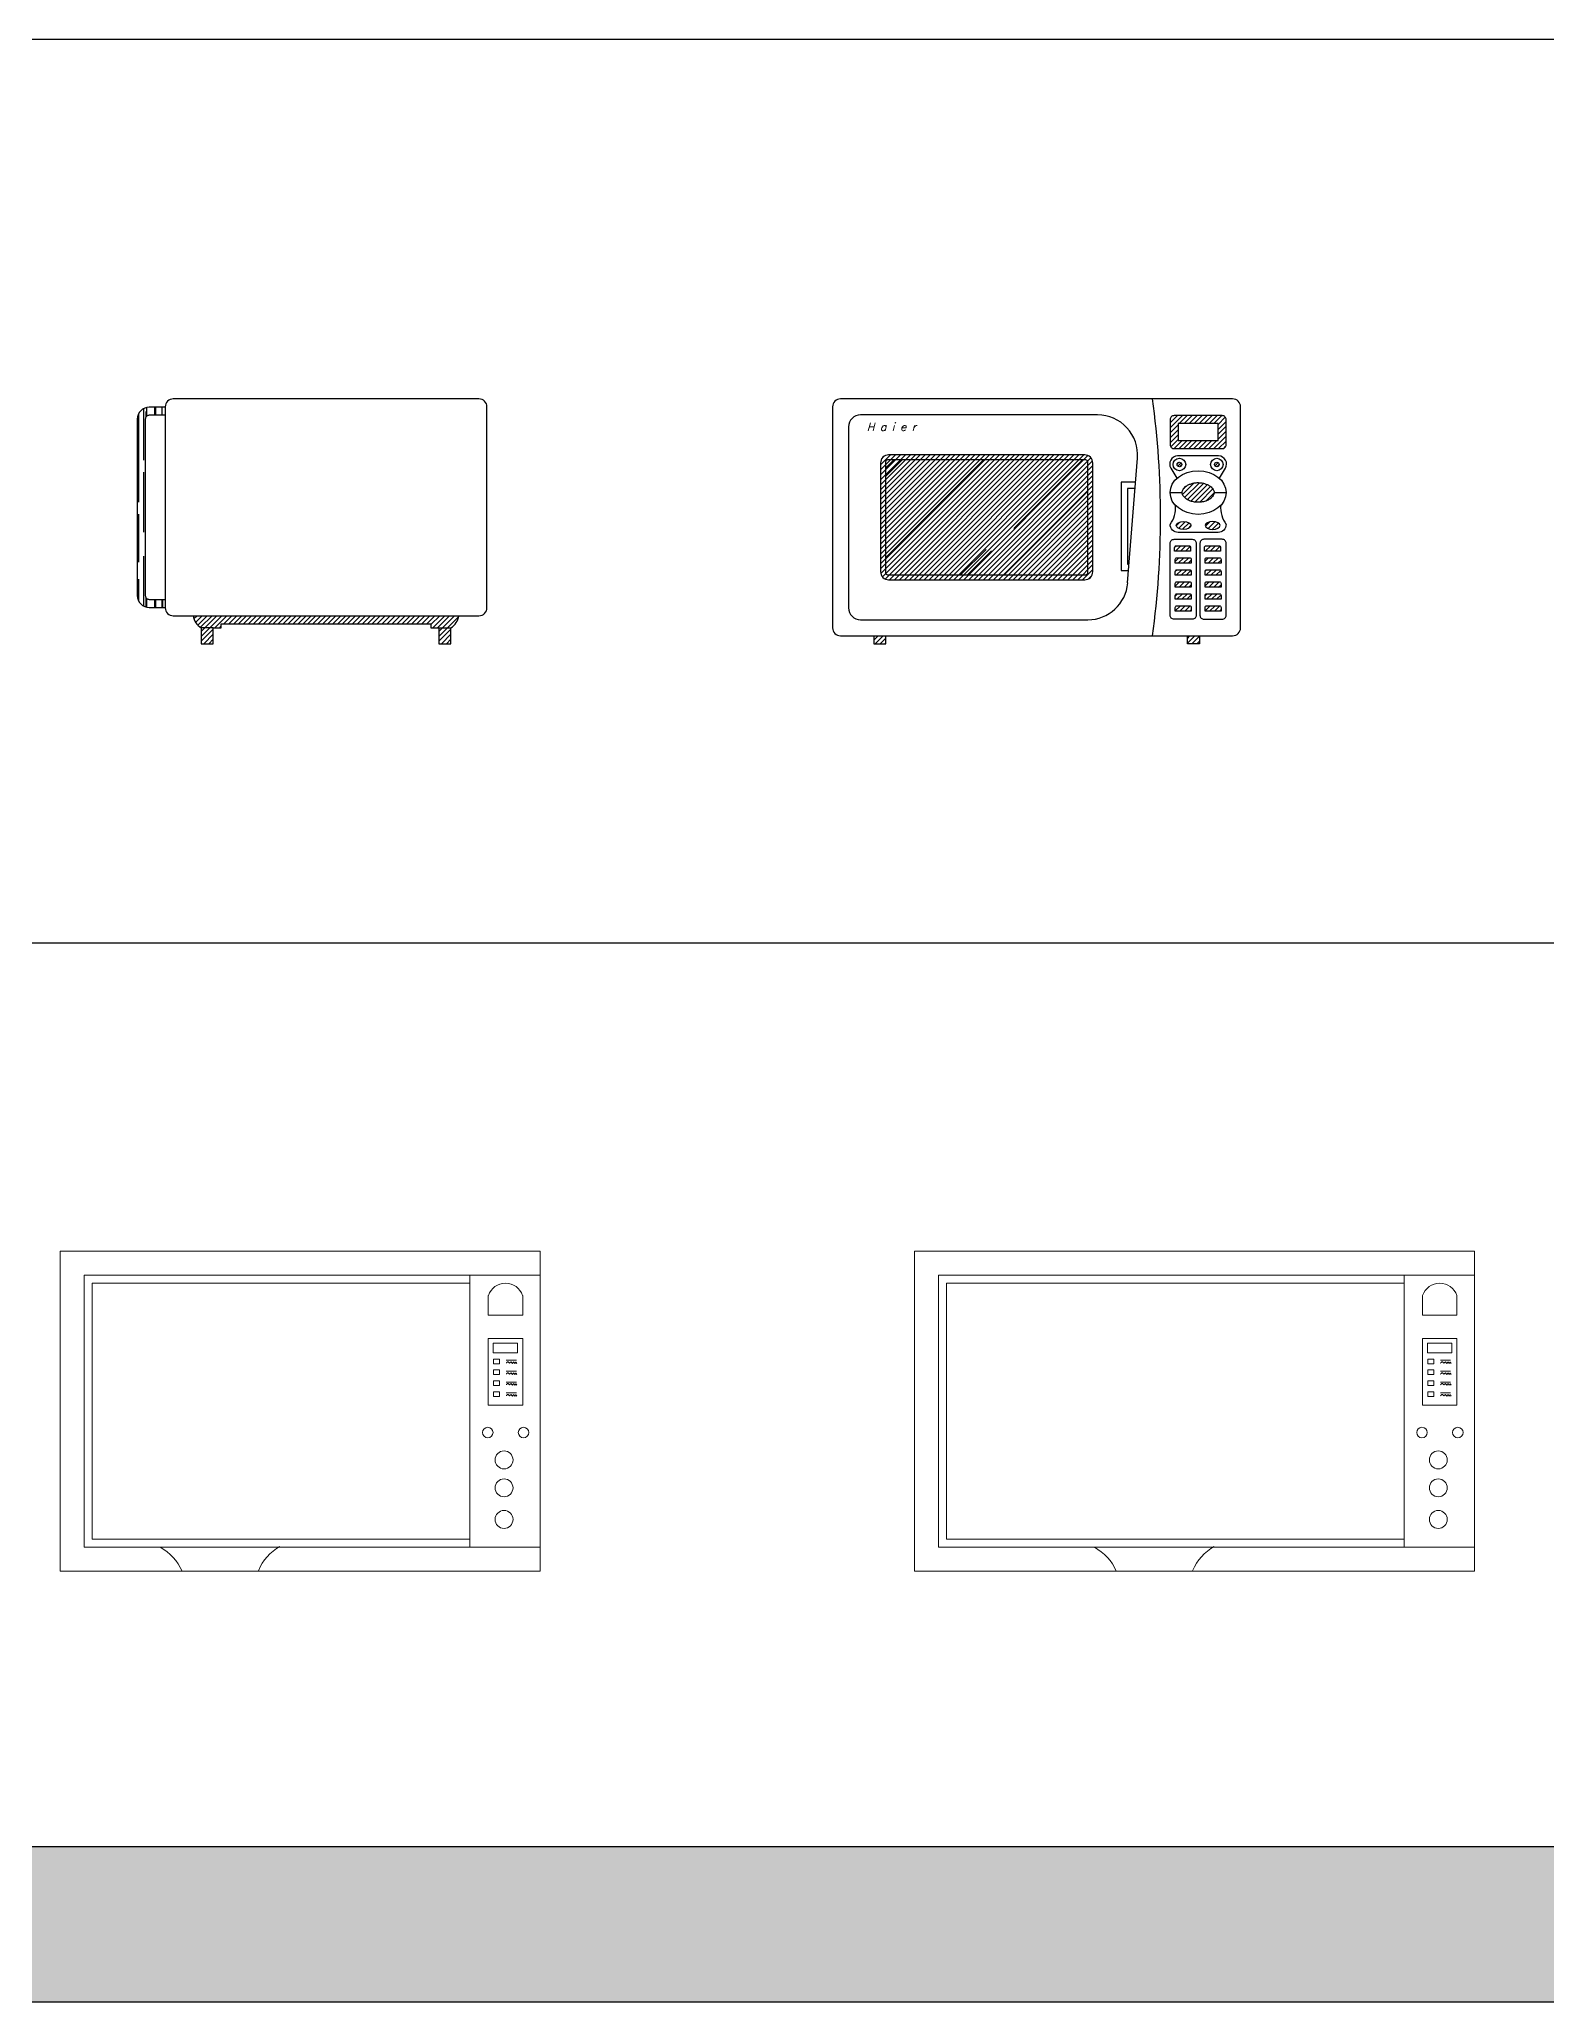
# Model space of a CAD drawing. Header units: millimetres. Extents: x 903 to 18764, y 10775 to 21237.
# Drawn here: x 6694 to 8578, y 10775 to 13227 of the extents above; entities that cross this region are included whole.
import ezdxf
from ezdxf.enums import TextEntityAlignment as Align

# ---------------------------------------------------------------- set-up
doc = ezdxf.new("R2010")
doc.units = ezdxf.units.MM
doc.layers.add('www.cad-blocks.net', color=7, linetype='Continuous')
doc.styles.add('SCRIPTC', font='scriptc')
pattern_1 = [(45, (-55483.8804, 3195.3866), (-3.09359217, 3.09359217), [])]

# ---------------------------------------------------------------- blocks, each defined once
blk = doc.blocks.new('A$C278D1E0A')
at = {"ltscale": 1000}
h = blk.add_hatch(dxfattribs=at)
h.set_pattern_fill('AR-RROOF', color=256, scale=15, angle=90, style=0)
h.set_pattern_definition([(90, (-52755.823, 5086.802), (-15, 33), [225, -30, 75, -15]), (90, (-52763.323, 5106.752), (-19.95, -15), [45, -4.95, 90, -11.25]), (90, (-52768.573, 5094.302), (-10.05, 78), [120, -21, 60, -15])])
h.paths.add_polyline_path([(10, 280.5, -0.414214), (15, 285.5), (35, 285.5), (35, 295.5), (15, 295.5, 0.414214), (0, 280.5), (0, 60.5, 0.414214), (15, 45.5), (35, 45.5), (35, 55.5), (15, 55.5, -0.414214), (10, 60.5)])
h = blk.add_hatch(dxfattribs=at)
h.set_pattern_fill('ANSI31', color=256, scale=35, style=0)
h.set_pattern_definition([(45, (-57298.1307, 2486.162), (-3.09359217, 3.09359217), [])])
h.paths.add_polyline_path([(367, 25), (367, 20), (377, 20), (392, 20, 0.210487), (402, 35), (70, 35, 0.252788), (80, 20), (95, 20), (105, 20), (105, 25)])
h.paths.add_polyline_path([(95, 20), (80, 20), (80, 0), (95, 0)])
h.paths.add_polyline_path([(377, 0), (392, 0), (392, 20), (377, 20)])
for p, q in [((95, 20), (80, 20)), ((377, 20), (392, 20))]:
    blk.add_line(p, q, dxfattribs=at)
for points in [[(35, 295.5), (15, 295.5, 0.414214), (0, 280.5), (0, 60.5, 0.414214), (15, 45.5), (35, 45.5)], [(35, 285.5), (15, 285.5, 0.414214), (10, 280.5), (10, 60.5, 0.414214), (15, 55.5), (35, 55.5)], [(70, 35, 0.252788), (80, 20), (80, 0), (95, 0), (95, 20), (105, 20), (105, 25), (367, 25), (367, 20), (377, 20), (377, 20), (377, 0), (392, 0), (392, 20, 0.210487), (402, 35)]]:
    blk.add_lwpolyline(points, format="xyb", dxfattribs=at)
blk.add_lwpolyline([(45, 35), (427, 35, 0.414214), (437, 45), (437, 296, 0.414214), (427, 306), (45, 306, 0.414214), (35, 296), (35, 45, 0.414214)], format="xyb", close=True, dxfattribs=at)
blk = doc.blocks.new('A$C6AF14E86')
at = {"ltscale": 1000}
h = blk.add_hatch(dxfattribs=at)
h.set_pattern_fill('ANSI31', color=256, scale=35, style=0)
h.set_pattern_definition(pattern_1)
h.paths.add_polyline_path([(426.9, 285.1, 0.414214), (421.9, 280.1), (421.9, 248.8, 0.414214), (426.9, 243.8), (486.9, 243.8, 0.414214), (491.9, 248.8), (491.9, 280.1, 0.414214), (486.9, 285.1)])
h.paths.add_polyline_path([(481.9, 275.1), (481.9, 253.8), (431.9, 253.8), (431.9, 275.1)], flags=16)
h = blk.add_hatch(dxfattribs=at)
h.set_pattern_fill('ANSI31', color=256, scale=35, style=0)
h.set_pattern_definition(pattern_1)
h.paths.add_polyline_path([(70, 80), (315.2, 80, 0.414214), (325.2, 90), (325.2, 226, 0.414214), (315.2, 236), (70, 236, 0.414214), (60, 226), (60, 90, 0.414214)])
h = blk.add_hatch(dxfattribs=at)
h.set_pattern_fill('AR-RROOF', color=256, scale=120, angle=45, style=0)
h.set_pattern_definition([(45, (-50941.57, 5816.03), (101.82338, 271.529), [1800, -240, 600, -120]), (45, (-50871.14, 5971.3), (-197.70706, 28.00143), [360, -39.6, 720, -90]), (45, (-50971.27, 5930.58), (384.38325, 498.08602), [960, -168, 480, -120])])
h.paths.add_polyline_path([(315.2, 86, 0.414214), (319.2, 90), (319.2, 226, 0.414214), (315.2, 230), (70, 230, 0.414214), (66, 226), (66, 90, 0.414214), (70, 86)])
h = blk.add_hatch(dxfattribs=at)
h.set_pattern_fill('ANSI31', color=256, scale=20, style=0)
h.set_pattern_definition([(45, (-50941.5728, 5816.027), (-1.76776695, 1.76776695), [])])
h.paths.add_polyline_path([(430.6, 224, 1), (436.4, 224, 1)])
h.paths.add_polyline_path([(483.2, 224, 1), (477.5, 224, 1)])
h = blk.add_hatch(dxfattribs=at)
h.set_pattern_fill('ANSI31', color=256, scale=35, style=0)
h.set_pattern_definition(pattern_1)
edge = h.paths.add_edge_path()
edge.add_spline(control_points=[(436.9, 189), (436.9, 188.6), (437, 188.1), (437.2, 187.2), (437.3, 186.7), (437.8, 185.6), (438.1, 185), (439, 183.9), (439.5, 183.3), (440.7, 182.1), (441.5, 181.5), (443.1, 180.3), (444, 179.8), (446.5, 178.6), (448.1, 178), (451.6, 177.2), (453.4, 176.9), (457.1, 176.7), (459, 176.8), (462.6, 177.2), (464.4, 177.7), (467.6, 178.7), (469.1, 179.4), (471.7, 181), (472.8, 181.8), (474.6, 183.5), (475.2, 184.3), (476.1, 185.8), (476.4, 186.4), (476.8, 187.6), (476.9, 188.1), (476.9, 189.2), (476.9, 189.7), (476.7, 190.8), (476.5, 191.3), (476, 192.6), (475.6, 193.2), (474.5, 194.6), (473.9, 195.3), (472.3, 196.7), (471.3, 197.3), (469.2, 198.6), (468, 199.1), (465.4, 200.1), (464, 200.5), (461.1, 201.1), (459.6, 201.2), (456.6, 201.4), (455, 201.3), (452, 201), (450.6, 200.7), (447.8, 199.9), (446.5, 199.4), (444.1, 198.3), (443, 197.7), (441.1, 196.4), (440.3, 195.7), (439, 194.3), (438.5, 193.6), (437.7, 192.3), (437.4, 191.7), (437.1, 190.5), (437, 190), (436.9, 189.3), (436.9, 189.2), (436.9, 189)], knot_values=[0, 0, 0, 0, 0.170011, 0.170011, 0.340022, 0.340022, 0.510033, 0.510033, 0.680044, 0.680044, 0.850055, 0.850055, 1.020066, 1.020066, 1.259707, 1.259707, 1.499348, 1.499348, 1.738989, 1.738989, 1.97863, 1.97863, 2.218272, 2.218272, 2.457913, 2.457913, 2.697554, 2.697554, 2.893959, 2.893959, 3.090363, 3.090363, 3.286768, 3.286768, 3.483173, 3.483173, 3.679577, 3.679577, 3.875982, 3.875982, 4.072387, 4.072387, 4.268791, 4.268791, 4.465196, 4.465196, 4.661601, 4.661601, 4.858005, 4.858005, 5.05441, 5.05441, 5.250815, 5.250815, 5.447219, 5.447219, 5.643624, 5.643624, 5.840029, 5.840029, 6.036433, 6.036433, 6.232838, 6.232838, 6.283185, 6.283185, 6.283185, 6.283185], degree=3, periodic=0)
h = blk.add_hatch(dxfattribs=at)
h.set_pattern_fill('ANSI31', color=256, scale=35, style=0)
h.set_pattern_definition(pattern_1)
edge = h.paths.add_edge_path()
edge.add_ellipse((438.7, 147.8), major_axis=(-9.27, 0), ratio=0.521223, start_angle=0, end_angle=360)
h = blk.add_hatch(dxfattribs=at)
h.set_pattern_fill('ANSI31', color=256, scale=35, style=0)
h.set_pattern_definition(pattern_1)
edge = h.paths.add_edge_path()
edge.add_ellipse((475.1, 147.8), major_axis=(9.27, 0), ratio=0.521223, start_angle=0, end_angle=360, ccw=False)
h = blk.add_hatch(dxfattribs=at)
h.set_pattern_fill('ANSI31', color=256, scale=35, style=0)
h.set_pattern_definition(pattern_1)
edge = h.paths.add_edge_path()
edge.add_line((447.5, 115.6), (427.5, 115.6))
edge.add_line((427.5, 115.6), (427.5, 120.5))
edge.add_arc((429.5, 120.5), 2, 90, 180, ccw=False)
edge.add_line((429.5, 122.5), (445.5, 122.5))
edge.add_arc((445.5, 120.5), 2, 0, 90, ccw=False)
edge.add_line((447.5, 120.5), (447.5, 115.6))
edge = h.paths.add_edge_path()
edge.add_line((448.3, 100.6), (428.3, 100.6))
edge.add_line((428.3, 100.6), (428.3, 105.5))
edge.add_arc((430.3, 105.5), 2, 90, 180, ccw=False)
edge.add_line((430.3, 107.5), (446.3, 107.5))
edge.add_arc((446.3, 105.5), 2, 0, 90, ccw=False)
edge.add_line((448.3, 105.5), (448.3, 100.6))
edge = h.paths.add_edge_path()
edge.add_line((448.3, 85.6), (428.3, 85.6))
edge.add_line((428.3, 85.6), (428.3, 90.5))
edge.add_arc((430.3, 90.5), 2, 90, 180, ccw=False)
edge.add_line((430.3, 92.5), (446.3, 92.5))
edge.add_arc((446.3, 90.5), 2, 0, 90, ccw=False)
edge.add_line((448.3, 90.5), (448.3, 85.6))
edge = h.paths.add_edge_path()
edge.add_line((448.3, 70.6), (428.3, 70.6))
edge.add_line((428.3, 70.6), (428.3, 75.5))
edge.add_arc((430.3, 75.5), 2, 90, 180, ccw=False)
edge.add_line((430.3, 77.5), (446.3, 77.5))
edge.add_arc((446.3, 75.5), 2, 0, 90, ccw=False)
edge.add_line((448.3, 75.5), (448.3, 70.6))
edge = h.paths.add_edge_path()
edge.add_line((448.3, 55.6), (428.3, 55.6))
edge.add_line((428.3, 55.6), (428.3, 60.5))
edge.add_arc((430.3, 60.5), 2, 90, 180, ccw=False)
edge.add_line((430.3, 62.5), (446.3, 62.5))
edge.add_arc((446.3, 60.5), 2, 0, 90, ccw=False)
edge.add_line((448.3, 60.5), (448.3, 55.6))
edge = h.paths.add_edge_path()
edge.add_line((448.3, 40.6), (428.3, 40.6))
edge.add_line((428.3, 40.6), (428.3, 45.5))
edge.add_arc((430.3, 45.5), 2, 90, 180, ccw=False)
edge.add_line((430.3, 47.5), (446.3, 47.5))
edge.add_arc((446.3, 45.5), 2, 0, 90, ccw=False)
edge.add_line((448.3, 45.5), (448.3, 40.6))
h = blk.add_hatch(dxfattribs=at)
h.set_pattern_fill('ANSI31', color=256, scale=35, style=0)
h.set_pattern_definition(pattern_1)
edge = h.paths.add_edge_path()
edge.add_line((484.9, 115.6), (464.9, 115.6))
edge.add_line((464.9, 115.6), (464.9, 120.5))
edge.add_arc((466.9, 120.5), 2, 90, 180, ccw=False)
edge.add_line((466.9, 122.5), (482.9, 122.5))
edge.add_arc((482.9, 120.5), 2, 0, 90, ccw=False)
edge.add_line((484.9, 120.5), (484.9, 115.6))
edge = h.paths.add_edge_path()
edge.add_line((485.6, 100.6), (465.6, 100.6))
edge.add_line((465.6, 100.6), (465.6, 105.5))
edge.add_arc((467.6, 105.5), 2, 90, 180, ccw=False)
edge.add_line((467.6, 107.5), (483.6, 107.5))
edge.add_arc((483.6, 105.5), 2, 0, 90, ccw=False)
edge.add_line((485.6, 105.5), (485.6, 100.6))
edge = h.paths.add_edge_path()
edge.add_line((485.6, 85.6), (465.6, 85.6))
edge.add_line((465.6, 85.6), (465.6, 90.5))
edge.add_arc((467.6, 90.5), 2, 90, 180, ccw=False)
edge.add_line((467.6, 92.5), (483.6, 92.5))
edge.add_arc((483.6, 90.5), 2, 0, 90, ccw=False)
edge.add_line((485.6, 90.5), (485.6, 85.6))
edge = h.paths.add_edge_path()
edge.add_line((485.6, 70.6), (465.6, 70.6))
edge.add_line((465.6, 70.6), (465.6, 75.5))
edge.add_arc((467.6, 75.5), 2, 90, 180, ccw=False)
edge.add_line((467.6, 77.5), (483.6, 77.5))
edge.add_arc((483.6, 75.5), 2, 0, 90, ccw=False)
edge.add_line((485.6, 75.5), (485.6, 70.6))
edge = h.paths.add_edge_path()
edge.add_line((485.6, 55.6), (465.6, 55.6))
edge.add_line((465.6, 55.6), (465.6, 60.5))
edge.add_arc((467.6, 60.5), 2, 90, 180, ccw=False)
edge.add_line((467.6, 62.5), (483.6, 62.5))
edge.add_arc((483.6, 60.5), 2, 0, 90, ccw=False)
edge.add_line((485.6, 60.5), (485.6, 55.6))
edge = h.paths.add_edge_path()
edge.add_line((485.6, 40.6), (465.6, 40.6))
edge.add_line((465.6, 40.6), (465.6, 45.5))
edge.add_arc((467.6, 45.5), 2, 90, 180, ccw=False)
edge.add_line((467.6, 47.5), (483.6, 47.5))
edge.add_arc((483.6, 45.5), 2, 0, 90, ccw=False)
edge.add_line((485.6, 45.5), (485.6, 40.6))
h = blk.add_hatch(dxfattribs=at)
h.set_pattern_fill('ANSI31', color=256, scale=35, style=0)
h.set_pattern_definition(pattern_1)
h.paths.add_polyline_path([(458.5, 0), (458.5, 10), (443.5, 10), (443.5, 0)])
h.paths.add_polyline_path([(66.5, 10), (51.5, 10), (51.5, 0), (66.5, 0)])
for p, q in [((0, 296), (0, 20)), ((500, 306), (10, 306)), ((510, 20), (510, 296)), ((20, 271), (20, 45)), ((331.2, 286), (35, 286)), ((368.8, 76.1), (381, 232.1)), ((421.9, 189), (436.9, 189)), ((476.9, 189), (491.9, 189)), ((35, 30), (319, 30)), ((10, 10), (500, 10))]:
    blk.add_line(p, q, dxfattribs=at)
for points in [[(426.9, 243.8), (486.9, 243.8, 0.414214), (491.9, 248.8), (491.9, 280.1, 0.414214), (486.9, 285.1), (426.9, 285.1, 0.414214), (421.9, 280.1), (421.9, 248.8, 0.414214)], [(70, 80), (315.2, 80, 0.414214), (325.2, 90), (325.2, 226, 0.414214), (315.2, 236), (70, 236, 0.414214), (60, 226), (60, 90, 0.414214)], [(70, 86), (315.2, 86, 0.414214), (319.2, 90), (319.2, 226, 0.414214), (315.2, 230), (70, 230, 0.414214), (66, 226), (66, 90, 0.414214)], [(421.9, 35.6), (421.9, 125.6, -0.414214), (426.9, 130.6), (449.6, 130.6, -0.414214), (454.6, 125.6), (454.6, 35.6, -0.414214), (449.6, 30.6), (426.9, 30.6, -0.414214)], [(491.9, 35.6), (491.9, 125.6, 0.414214), (486.9, 130.6), (464.2, 130.6, 0.414214), (459.2, 125.6), (459.2, 35.6, 0.414214), (464.2, 30.6), (486.9, 30.6, 0.414214)], [(447.5, 115.6), (427.5, 115.6), (427.5, 120.5, -0.414214), (429.5, 122.5), (445.5, 122.5, -0.414214), (447.5, 120.5)], [(448.3, 100.6), (428.3, 100.6), (428.3, 105.5, -0.414214), (430.3, 107.5), (446.3, 107.5, -0.414214), (448.3, 105.5)], [(484.9, 115.6), (464.9, 115.6), (464.9, 120.5, -0.414214), (466.9, 122.5), (482.9, 122.5, -0.414214), (484.9, 120.5)], [(485.6, 100.6), (465.6, 100.6), (465.6, 105.5, -0.414214), (467.6, 107.5), (483.6, 107.5, -0.414214), (485.6, 105.5)], [(448.3, 85.6), (428.3, 85.6), (428.3, 90.5, -0.414214), (430.3, 92.5), (446.3, 92.5, -0.414214), (448.3, 90.5)], [(448.3, 70.6), (428.3, 70.6), (428.3, 75.5, -0.414214), (430.3, 77.5), (446.3, 77.5, -0.414214), (448.3, 75.5)], [(485.6, 85.6), (465.6, 85.6), (465.6, 90.5, -0.414214), (467.6, 92.5), (483.6, 92.5, -0.414214), (485.6, 90.5)], [(485.6, 70.6), (465.6, 70.6), (465.6, 75.5, -0.414214), (467.6, 77.5), (483.6, 77.5, -0.414214), (485.6, 75.5)], [(448.3, 55.6), (428.3, 55.6), (428.3, 60.5, -0.414214), (430.3, 62.5), (446.3, 62.5, -0.414214), (448.3, 60.5)], [(485.6, 55.6), (465.6, 55.6), (465.6, 60.5, -0.414214), (467.6, 62.5), (483.6, 62.5, -0.414214), (485.6, 60.5)], [(448.3, 40.6), (428.3, 40.6), (428.3, 45.5, -0.414214), (430.3, 47.5), (446.3, 47.5, -0.414214), (448.3, 45.5)], [(485.6, 40.6), (465.6, 40.6), (465.6, 45.5, -0.414214), (467.6, 47.5), (483.6, 47.5, -0.414214), (485.6, 45.5)]]:
    blk.add_lwpolyline(points, format="xyb", close=True, dxfattribs=at)
blk.add_lwpolyline([(431.9, 253.8), (481.9, 253.8), (481.9, 275.1), (431.9, 275.1)], close=True, dxfattribs=at)
for points in [[(483.4, 206.9), (491, 219.5, 0.584755), (482.5, 234.7), (431.3, 234.7, 0.584755), (422.8, 219.5), (430.4, 206.9)], [(485.2, 173, 0.18476), (491.9, 149.2, -0.414214), (481.9, 139.2), (431.9, 139.2, -0.414214), (421.9, 149.2, 0.18476), (428.6, 173)]]:
    blk.add_lwpolyline(points, format="xyb", dxfattribs=at)
for points in [[(378.6, 202), (360.7, 202), (360.7, 91.6), (370, 91.6)], [(378, 194), (368.7, 194), (368.7, 99.6), (370.6, 99.6)], [(51.5, 10), (51.5, 0), (66.5, 0), (66.5, 10)], [(458.5, 10), (458.5, 0), (443.5, 0), (443.5, 10)]]:
    blk.add_lwpolyline(points, dxfattribs=at)
for centre, radius in [((433.5, 224), 7.87), ((433.5, 224), 2.87), ((480.3, 224), 7.87), ((480.3, 224), 2.87)]:
    blk.add_circle(centre, radius, dxfattribs=at)
for centre, radius, start, end in [((10, 296), 10, 90, 180), ((-690.2, 158), 1100.2, 352.2691, 7.7309), ((500, 296), 10, 0, 90), ((35, 271), 15, 90, 180), ((331.2, 236), 50, 355.5328, 90), ((319, 80), 50, 270, 355.5328), ((35, 45), 15, 180, 270), ((10, 20), 10, 180, 270), ((500, 20), 10, 270, 0)]:
    blk.add_arc(centre, radius, start, end, dxfattribs=at)
for centre, major_axis, ratio in [((456.9, 189), (-35, 0), 0.779635), ((438.7, 147.8), (-9.27, 0), 0.521223)]:
    blk.add_ellipse(centre, major_axis=major_axis, ratio=ratio, dxfattribs=at)
at = {"ltscale": 1000, "extrusion": (0, 0, -1)}
blk.add_ellipse((475.1, 147.8), major_axis=(9.27, 0), ratio=0.521223, dxfattribs=at)
at = {"ltscale": 1000}
blk.add_open_spline([(436.9, 189), (436.9, 188.6), (437, 188.1), (437.2, 187.2), (437.3, 186.7), (437.8, 185.6), (438.1, 185), (439, 183.9), (439.5, 183.3), (440.7, 182.1), (441.5, 181.5), (443.1, 180.3), (444, 179.8), (446.5, 178.6), (448.1, 178), (451.6, 177.2), (453.4, 176.9), (457.1, 176.7), (459, 176.8), (462.6, 177.2), (464.4, 177.7), (467.6, 178.7), (469.1, 179.4), (471.7, 181), (472.8, 181.8), (474.6, 183.5), (475.2, 184.3), (476.1, 185.8), (476.4, 186.4), (476.8, 187.6), (476.9, 188.1), (476.9, 189.2), (476.9, 189.7), (476.7, 190.8), (476.5, 191.3), (476, 192.6), (475.6, 193.2), (474.5, 194.6), (473.9, 195.3), (472.3, 196.7), (471.3, 197.3), (469.2, 198.6), (468, 199.1), (465.4, 200.1), (464, 200.5), (461.1, 201.1), (459.6, 201.2), (456.6, 201.4), (455, 201.3), (452, 201), (450.6, 200.7), (447.8, 199.9), (446.5, 199.4), (444.1, 198.3), (443, 197.7), (441.1, 196.4), (440.3, 195.7), (439, 194.3), (438.5, 193.6), (437.7, 192.3), (437.4, 191.7), (437.1, 190.5), (437, 190), (436.9, 189.3), (436.9, 189.2), (436.9, 189)], degree=3, knots=[0, 0, 0, 0, 0.170011, 0.170011, 0.340022, 0.340022, 0.510033, 0.510033, 0.680044, 0.680044, 0.850055, 0.850055, 1.020066, 1.020066, 1.259707, 1.259707, 1.499348, 1.499348, 1.738989, 1.738989, 1.97863, 1.97863, 2.218272, 2.218272, 2.457913, 2.457913, 2.697554, 2.697554, 2.893959, 2.893959, 3.090363, 3.090363, 3.286768, 3.286768, 3.483173, 3.483173, 3.679577, 3.679577, 3.875982, 3.875982, 4.072387, 4.072387, 4.268791, 4.268791, 4.465196, 4.465196, 4.661601, 4.661601, 4.858005, 4.858005, 5.05441, 5.05441, 5.250815, 5.250815, 5.447219, 5.447219, 5.643624, 5.643624, 5.840029, 5.840029, 6.036433, 6.036433, 6.232838, 6.232838, 6.283185, 6.283185, 6.283185, 6.283185], dxfattribs=at)
at = {"ltscale": 1000, "style": 'SCRIPTC'}
blk.add_text('H a i e r ', height=10, dxfattribs=at).set_placement((77.1, 266), align=Align.CENTER)
blk = doc.blocks.new('A$C70747855')
at = {"lineweight": 5}
for p, q in [((600, 400), (0, 400)), ((0, 400), (0, 0)), ((600, 0), (600, 400)), ((30, 370), (600, 370)), ((600, 370), (30, 370)), ((30, 370), (30, 30)), ((30, 30), (30, 370)), ((512, 370), (512, 30)), ((600, 370), (600, 30)), ((40, 40), (40, 360)), ((40, 360), (512, 360)), ((535.1, 344.7), (535.1, 320.2)), ((578.1, 320.2), (578.1, 344.7)), ((535.1, 320.2), (578.1, 320.2)), ((535.1, 291), (535.1, 207.4)), ((535.1, 291), (578.1, 291)), ((578.1, 291), (578.1, 207.4)), ((578.1, 291), (578.1, 207.4)), ((557.6, 263.6), (570.2, 263.6)), ((557.6, 249.9), (570.2, 249.9)), ((557.6, 236.5), (570.2, 236.5)), ((557.6, 222.9), (570.2, 222.9)), ((578.1, 207.4), (535.1, 207.4)), ((600, 30), (30, 30)), ((30, 30), (600, 30)), ((512, 40), (40, 40)), ((0, 0), (600, 0)), ((0, 0), (200, 0))]:
    blk.add_line(p, q, dxfattribs=at)
for points in [[(541.1, 285), (571.7, 285), (571.7, 272.9), (541.1, 272.9)], [(541.5, 264.9), (549.1, 264.9), (549.1, 259.2), (541.5, 259.2)], [(541.5, 251.6), (549.1, 251.6), (549.1, 245.9), (541.5, 245.9)], [(541.5, 237.9), (549.1, 237.9), (549.1, 232.3), (541.5, 232.3)], [(541.5, 224.2), (549.1, 224.2), (549.1, 218.6), (541.5, 218.6)]]:
    blk.add_lwpolyline(points, close=True, dxfattribs=at)
for centre, radius in [((534.4, 173.4), 6.58), ((579.2, 173.4), 6.58), ((554.8, 139.2), 11.2), ((554.8, 104.3), 11.2), ((554.8, 64.8), 11.2)]:
    blk.add_circle(centre, radius, dxfattribs=at)
for centre, radius, start, end in [((556.6, 337.2), 22.7, 19.1626, 160.8374), ((95.8, -24), 61.4, 23.0468, 61.6982), ((304.6, -22.5), 61.4, 119.1328, 157.7842)]:
    blk.add_arc(centre, radius, start, end, dxfattribs=at)
at = {"lineweight": 5, "start_tangent": (-0.994188, 0.107656), "end_tangent": (0.894676, -0.446715)}
for points in [[(557.9, 260), (559.9, 261.8), (561.6, 260), (563.6, 261.6), (565.4, 259.6), (566.7, 261.8), (568.1, 259.6), (569.7, 261.8), (570.7, 259.6)], [(557.9, 246.3), (559.9, 248), (561.6, 246.3), (563.6, 247.8), (565.4, 245.9), (566.7, 248), (568.1, 245.9), (569.7, 248), (570.7, 245.9)], [(557.9, 232.9), (559.9, 234.7), (561.6, 232.9), (563.6, 234.5), (565.4, 232.5), (566.7, 234.7), (568.1, 232.5), (569.7, 234.7), (570.7, 232.5)], [(557.9, 219.3), (559.9, 221.1), (561.6, 219.3), (563.6, 220.9), (565.4, 218.9), (566.7, 221.1), (568.1, 218.9), (569.7, 221.1), (570.7, 218.9)]]:
    blk.add_spline(points, degree=3, dxfattribs=at)
blk = doc.blocks.new('A$C14B44C82')
at = {"lineweight": 5}
for p, q in [((700, 400), (0, 400)), ((0, 400), (0, 0)), ((700, 0), (700, 400)), ((700, 370), (30, 370)), ((30, 370), (30, 30)), ((30, 370), (700, 370)), ((30, 30), (30, 370)), ((612, 370), (612, 30)), ((700, 370), (700, 30)), ((40, 360), (612, 360)), ((40, 40), (40, 360)), ((635.1, 344.7), (635.1, 320.2)), ((678.1, 320.2), (678.1, 344.7)), ((635.1, 320.2), (678.1, 320.2)), ((635.1, 291), (678.1, 291)), ((635.1, 291), (635.1, 207.4)), ((678.1, 291), (678.1, 207.4)), ((678.1, 291), (678.1, 207.4)), ((657.6, 263.6), (670.2, 263.6)), ((657.6, 249.9), (670.2, 249.9)), ((657.6, 236.5), (670.2, 236.5)), ((657.6, 222.9), (670.2, 222.9)), ((678.1, 207.4), (635.1, 207.4)), ((30, 30), (700, 30)), ((700, 30), (30, 30)), ((612, 40), (40, 40)), ((0, 0), (300, 0)), ((0, 0), (700, 0))]:
    blk.add_line(p, q, dxfattribs=at)
for points in [[(641.1, 285), (671.7, 285), (671.7, 272.9), (641.1, 272.9)], [(641.5, 264.9), (649.1, 264.9), (649.1, 259.2), (641.5, 259.2)], [(641.5, 251.6), (649.1, 251.6), (649.1, 245.9), (641.5, 245.9)], [(641.5, 237.9), (649.1, 237.9), (649.1, 232.3), (641.5, 232.3)], [(641.5, 224.2), (649.1, 224.2), (649.1, 218.6), (641.5, 218.6)]]:
    blk.add_lwpolyline(points, close=True, dxfattribs=at)
for centre, radius in [((634.4, 173.4), 6.58), ((679.2, 173.4), 6.58), ((654.8, 139.2), 11.2), ((654.8, 104.3), 11.2), ((654.8, 64.8), 11.2)]:
    blk.add_circle(centre, radius, dxfattribs=at)
for centre, radius, start, end in [((656.6, 337.2), 22.7, 19.1626, 160.8374), ((195.8, -24), 61.4, 23.0468, 61.6982), ((404.6, -22.5), 61.4, 119.1328, 157.7842)]:
    blk.add_arc(centre, radius, start, end, dxfattribs=at)
at = {"lineweight": 5, "start_tangent": (-0.994188, 0.107656), "end_tangent": (0.894676, -0.446715)}
for points in [[(657.9, 260), (659.9, 261.8), (661.6, 260), (663.6, 261.6), (665.4, 259.6), (666.7, 261.8), (668.1, 259.6), (669.7, 261.8), (670.7, 259.6)], [(657.9, 246.3), (659.9, 248), (661.6, 246.3), (663.6, 247.8), (665.4, 245.9), (666.7, 248), (668.1, 245.9), (669.7, 248), (670.7, 245.9)], [(657.9, 232.9), (659.9, 234.7), (661.6, 232.9), (663.6, 234.5), (665.4, 232.5), (666.7, 234.7), (668.1, 232.5), (669.7, 234.7), (670.7, 232.5)], [(657.9, 219.3), (659.9, 221.1), (661.6, 219.3), (663.6, 220.9), (665.4, 218.9), (666.7, 221.1), (668.1, 218.9), (669.7, 221.1), (670.7, 218.9)]]:
    blk.add_spline(points, degree=3, dxfattribs=at)
blk = doc.blocks.new('FORMAT')
at = {"layer": 'www.cad-blocks.net', "true_color": 0x546d8e}
h = blk.add_hatch(color=155, dxfattribs=at)
h.set_gradient(color1=(68, 68, 68), color2=(84, 109, 142), tint=1)
h.paths.add_polyline_path([(2021.4, 10968.5), (2021.4, 10774.7), (18703.7, 10774.7), (18703.7, 10968.5)])
at = {"layer": 'www.cad-blocks.net', "color": 155, "true_color": 0x546d8e}
for p, q in [((2021.4, 13226.7), (18764.4, 13226.7)), ((2021.4, 12097.6), (18764.4, 12097.6)), ((2021.4, 10968.5), (18703.7, 10968.5)), ((2021.4, 10968.5), (18703.7, 10968.5)), ((2021.4, 10968.5), (18703.7, 10968.5)), ((2021.4, 10774.7), (18703.7, 10774.7))]:
    blk.add_line(p, q, dxfattribs=at)

msp = doc.modelspace()

# ---------------------------------------------------------------- block references
for name, p in [('A$C278D1E0A', (6816.1, 12471.4)), ('A$C6AF14E86', (7685.1, 12471.4)), ('A$C70747855', (6719.7, 11312.5)), ('A$C14B44C82', (7787.4, 11312.5))]:
    msp.add_blockref(name, p)
at = {"layer": 'www.cad-blocks.net'}
msp.add_blockref('FORMAT', (0, 0), dxfattribs=at)

doc.saveas('drawing.dxf')
